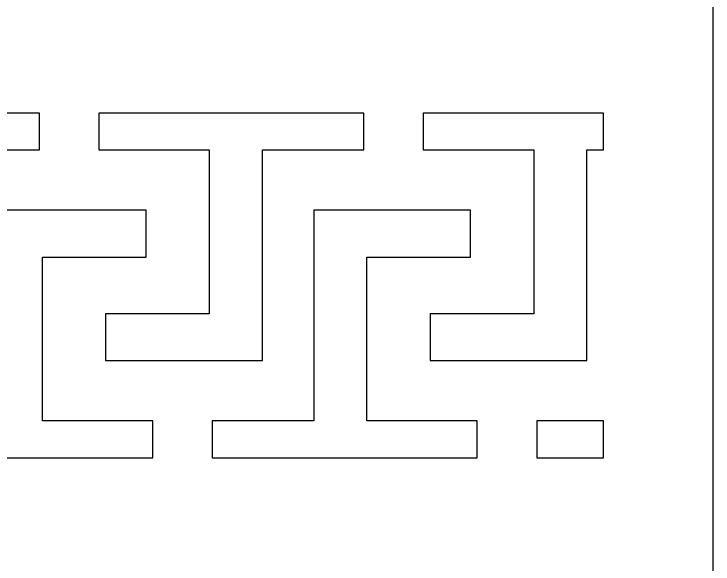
# Model space of a CAD drawing. Extents: x 198 to 1143, y 157 to 1987.
# Drawn here: x 931.5 to 1142.6, y 367.7 to 533.7 of the extents above; entities that cross this region are included whole.
import ezdxf

# ---------------------------------------------------------------- set-up
doc = ezdxf.new("R2010")
doc.units = 0
doc.layers.get('0').update_dxf_attribs({"linetype": 'CONTINUOUS'})

msp = doc.modelspace()

# ---------------------------------------------------------------- linework, layer by layer
for points in [[(197.57, 156.9), (1142.56, 156.9), (1142.56, 1987.4), (197.57, 1987.4)], [(939.18, 503.82), (939.18, 503.82), (859.18, 503.82), (859.18, 492.73), (892.51, 492.73), (892.51, 443.24), (861.22, 443.24), (861.22, 429.08), (908.57, 429.08), (908.57, 492.73), (939.18, 492.73)], [(1037.14, 503.82), (1037.14, 503.82), (957.13, 503.82), (957.13, 492.73), (990.46, 492.73), (990.46, 443.24), (959.17, 443.24), (959.17, 429.08), (1006.53, 429.08), (1006.53, 492.73), (1037.14, 492.73)], [(1109.52, 503.82), (1055.08, 503.82), (1055.08, 492.73), (1088.42, 492.73), (1088.42, 443.24), (1057.13, 443.24), (1057.13, 429.08), (1104.48, 429.08), (1104.48, 492.73), (1109.52, 492.73)], [(973.43, 399.77), (973.43, 410.87), (940.1, 410.87), (940.1, 460.35), (971.39, 460.35), (971.39, 474.51), (924.04, 474.51), (924.04, 410.87), (893.43, 410.87), (893.43, 399.77)], [(991.38, 399.77), (1071.38, 399.77), (1071.38, 410.87), (1038.05, 410.87), (1038.05, 460.35), (1069.34, 460.35), (1069.34, 474.51), (1021.99, 474.51), (1021.99, 410.87), (991.38, 410.87)], [(1109.52, 410.87), (1089.33, 410.87), (1089.33, 399.77), (1109.52, 399.77)]]:
    msp.add_lwpolyline(points, close=True)

doc.saveas('drawing.dxf')
